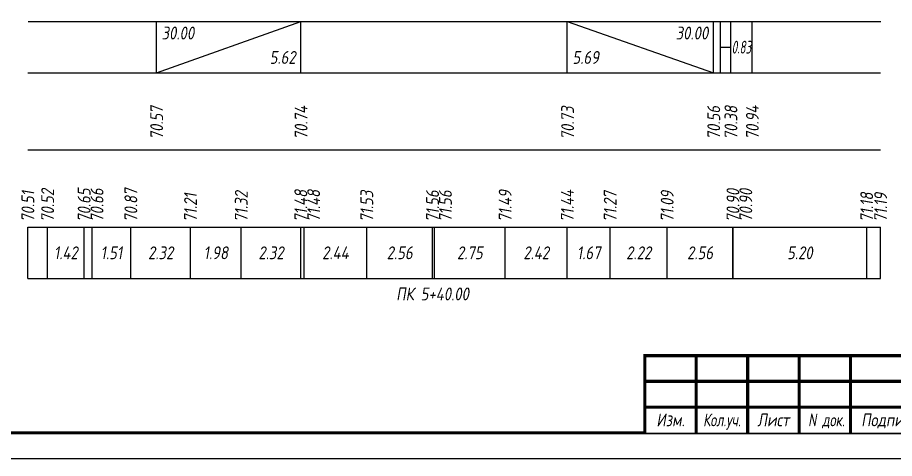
# Model space of a CAD drawing. Extents: x -717 to 1451, y -133302 to 233.
# Drawn here: x 77.9 to 248.5, y -8660.4 to -8574.7 of the extents above; entities that cross this region are included whole.
import ezdxf
from ezdxf.enums import TextEntityAlignment as Align

# ---------------------------------------------------------------- set-up
doc = ezdxf.new("R2010")
doc.units = 0
for name, color, linetype in [('Зарамочное оформление', 7, 'Continuous'), ('Код_510', 7, 'Continuous'), ('Код_516', 1, 'Continuous'), ('Подписи поперечников', 7, 'Continuous'), ('Таблица', 7, 'Continuous')]:
    doc.layers.add(name, color=color, linetype=linetype)
doc.styles.add('М', font='romand.shx', dxfattribs={"width": 0.8, "oblique": 10, "height": 2.5})

# ---------------------------------------------------------------- blocks, each defined once
blk = doc.blocks.new('Штамп')
at = {"linetype": 'Continuous'}
blk.add_wipeout([(199.95, -411.25), (384.95, -411.25), (384.95, -426.25), (199.95, -426.25)], dxfattribs=at).dxf.layer = 'Зарамочное оформление'
at = {"layer": 'Зарамочное оформление', "linetype": 'Continuous', "lineweight": -3, "const_width": 0.6, "flags": 128}
for points in [[(199.95, -426.25), (199.95, -411.25), (384.95, -411.25)], [(209.95, -411.25), (209.95, -426.25)], [(219.95, -411.25), (219.95, -426.25)], [(229.95, -411.25), (229.95, -426.25)], [(239.95, -411.25), (239.95, -426.25)], [(199.95, -416.25), (264.95, -416.25)], [(199.95, -421.25), (264.95, -421.25)]]:
    blk.add_lwpolyline(points, dxfattribs=at)
at = {"layer": 'Зарамочное оформление', "linetype": 'Continuous', "style": 'М', "oblique": 10}
for s, width, p in [('Изм.', 0.8, (204.95, -423.75)), ('Кол.уч.', 0.7, (214.95, -423.75)), ('Лист', 0.8, (224.95, -423.75)), ('N док.', 0.7, (235.28, -423.75)), ('Подпись', 0.8, (247.45, -423.75))]:
    blk.add_text(s, height=2.5, dxfattribs=dict(at, width=width)).set_placement(p, align=Align.MIDDLE_CENTER)
blk = doc.blocks.new('шифр')
blk.add_blockref('Штамп', (0, -8289))

msp = doc.modelspace()

# ---------------------------------------------------------------- linework, layer by layer
at = {"flags": 128}
msp.add_lwpolyline([(-30.054, -8660.421), (389.946, -8660.421), (389.946, -8363.421), (-30.054, -8363.421)], close=True, dxfattribs=at)
at = {"const_width": 0.6, "flags": 128}
msp.add_lwpolyline([(-10.054, -8655.421), (384.946, -8655.421), (384.946, -8368.421), (-10.054, -8368.421)], close=True, dxfattribs=at)
at = {"layer": 'Код_510'}
for p, q in [((79.946, -8625.421), (79.946, -8615.421)), ((83.787, -8625.421), (83.787, -8615.421)), ((90.891, -8625.421), (90.891, -8615.421)), ((92.418, -8625.421), (92.418, -8615.421)), ((99.979, -8625.421), (99.979, -8615.421)), ((111.577, -8625.421), (111.577, -8615.421)), ((121.454, -8625.421), (121.454, -8615.421)), ((133.038, -8625.421), (133.038, -8615.421)), ((133.667, -8625.421), (133.667, -8615.421)), ((145.867, -8625.421), (145.867, -8615.421)), ((158.664, -8625.421), (158.664, -8615.421)), ((159.052, -8625.421), (159.052, -8615.421)), ((172.781, -8625.421), (172.781, -8615.421)), ((184.874, -8625.421), (184.874, -8615.421)), ((193.22, -8625.421), (193.22, -8615.421)), ((204.302, -8625.421), (204.302, -8615.421)), ((217.094, -8625.421), (217.094, -8615.421)), ((217.111, -8625.421), (217.111, -8615.421)), ((243.115, -8625.421), (243.115, -8615.421)), ((245.822, -8625.421), (245.822, -8615.421))]:
    msp.add_line(p, q, dxfattribs=at)
at = {"layer": 'Код_516'}
for p, q in [((104.946, -8585.421), (104.946, -8575.421)), ((104.946, -8585.421), (133.038, -8575.421)), ((133.038, -8585.421), (133.038, -8575.421)), ((184.874, -8585.421), (184.874, -8575.421)), ((184.874, -8575.421), (213.305, -8585.421)), ((213.305, -8585.421), (213.305, -8575.421)), ((214.649, -8585.421), (214.649, -8575.421)), ((216.649, -8585.421), (216.649, -8575.421)), ((220.822, -8585.421), (220.822, -8575.421)), ((214.649, -8580.421), (216.649, -8580.421))]:
    msp.add_line(p, q, dxfattribs=at)
at = {"layer": 'Таблица'}
for p, q in [((80, -8575.421), (245.876, -8575.421)), ((79.946, -8585.421), (245.822, -8585.421)), ((79.946, -8600.421), (245.822, -8600.421)), ((79.946, -8615.421), (245.822, -8615.421)), ((79.946, -8625.421), (245.822, -8625.421))]:
    msp.add_line(p, q, dxfattribs=at)

# ---------------------------------------------------------------- texts
at = {"layer": 'Код_510', "style": 'М', "oblique": 10, "width": 0.8}
for s, p in [('70.51', (79.946, -8614.421)), ('70.52', (83.787, -8614.421)), ('70.65', (90.891, -8614.421)), ('70.66', (93.391, -8614.421)), ('70.87', (99.979, -8614.421)), ('71.21', (111.577, -8614.421)), ('71.32', (121.454, -8614.421)), ('71.48', (133.038, -8614.421)), ('71.48', (135.538, -8614.421)), ('71.53', (145.867, -8614.421)), ('71.56', (158.664, -8614.421)), ('71.56', (161.164, -8614.421)), ('71.49', (172.781, -8614.421)), ('71.44', (184.874, -8614.421)), ('71.27', (193.22, -8614.421)), ('71.09', (204.302, -8614.421)), ('70.90', (217.094, -8614.421)), ('70.90', (219.594, -8614.421)), ('71.18', (243.115, -8614.421)), ('71.19', (245.822, -8614.421))]:
    msp.add_text(s, height=2.5, rotation=90, dxfattribs=at).set_placement(p, align=Align.MIDDLE_LEFT)
for s, p in [('1.42', (87.339, -8620.421)), ('1.51', (96.199, -8620.421)), ('2.32', (105.778, -8620.421)), ('1.98', (116.516, -8620.421)), ('2.32', (127.246, -8620.421)), ('2.44', (139.767, -8620.421)), ('2.56', (152.265, -8620.421)), ('2.75', (165.916, -8620.421)), ('2.42', (178.828, -8620.421)), ('1.67', (189.047, -8620.421)), ('2.22', (198.761, -8620.421)), ('2.56', (210.698, -8620.421)), ('5.20', (230.113, -8620.421))]:
    msp.add_text(s, height=2.5, dxfattribs=at).set_placement(p, align=Align.MIDDLE_CENTER)
at = {"layer": 'Код_516', "style": 'М', "oblique": 10, "width": 0.8}
msp.add_text('30.00', height=2.5, dxfattribs=at).set_placement((105.946, -8576.421), align=Align.TOP_LEFT)
msp.add_text('30.00', height=2.5, dxfattribs=at).set_placement((212.305, -8576.421), align=Align.TOP_RIGHT)
at = {"layer": 'Код_516', "style": 'М', "oblique": 10, "width": 0.6}
msp.add_text('0.83', height=2.5, dxfattribs=at).set_placement((218.735, -8580.421), align=Align.MIDDLE_CENTER)
at = {"layer": 'Код_516', "style": 'М', "oblique": 10, "width": 0.8}
msp.add_text('5.62', height=2.5, dxfattribs=at).set_placement((132.038, -8584.421), align=Align.BOTTOM_RIGHT)
msp.add_text('5.69', height=2.5, dxfattribs=at).set_placement((185.874, -8584.421), align=Align.BOTTOM_LEFT)
for s, p in [('70.57', (105, -8598.371)), ('70.74', (133.093, -8598.371)), ('70.73', (184.929, -8598.371)), ('70.56', (213.36, -8598.371)), ('70.38', (216.703, -8598.371)), ('70.94', (220.876, -8598.371))]:
    msp.add_text(s, height=2.5, rotation=90, dxfattribs=at).set_placement(p, align=Align.MIDDLE_LEFT)
at = {"layer": 'Подписи поперечников', "style": 'М', "oblique": 10, "width": 0.8}
msp.add_text('ПК 5+40.00', height=2.5, dxfattribs=at).set_placement((158.664, -8630.421), align=Align.BOTTOM_CENTER)

# ---------------------------------------------------------------- next in the draw order: block references
msp.add_blockref('шифр', (0, 59.829))

doc.saveas('drawing.dxf')
